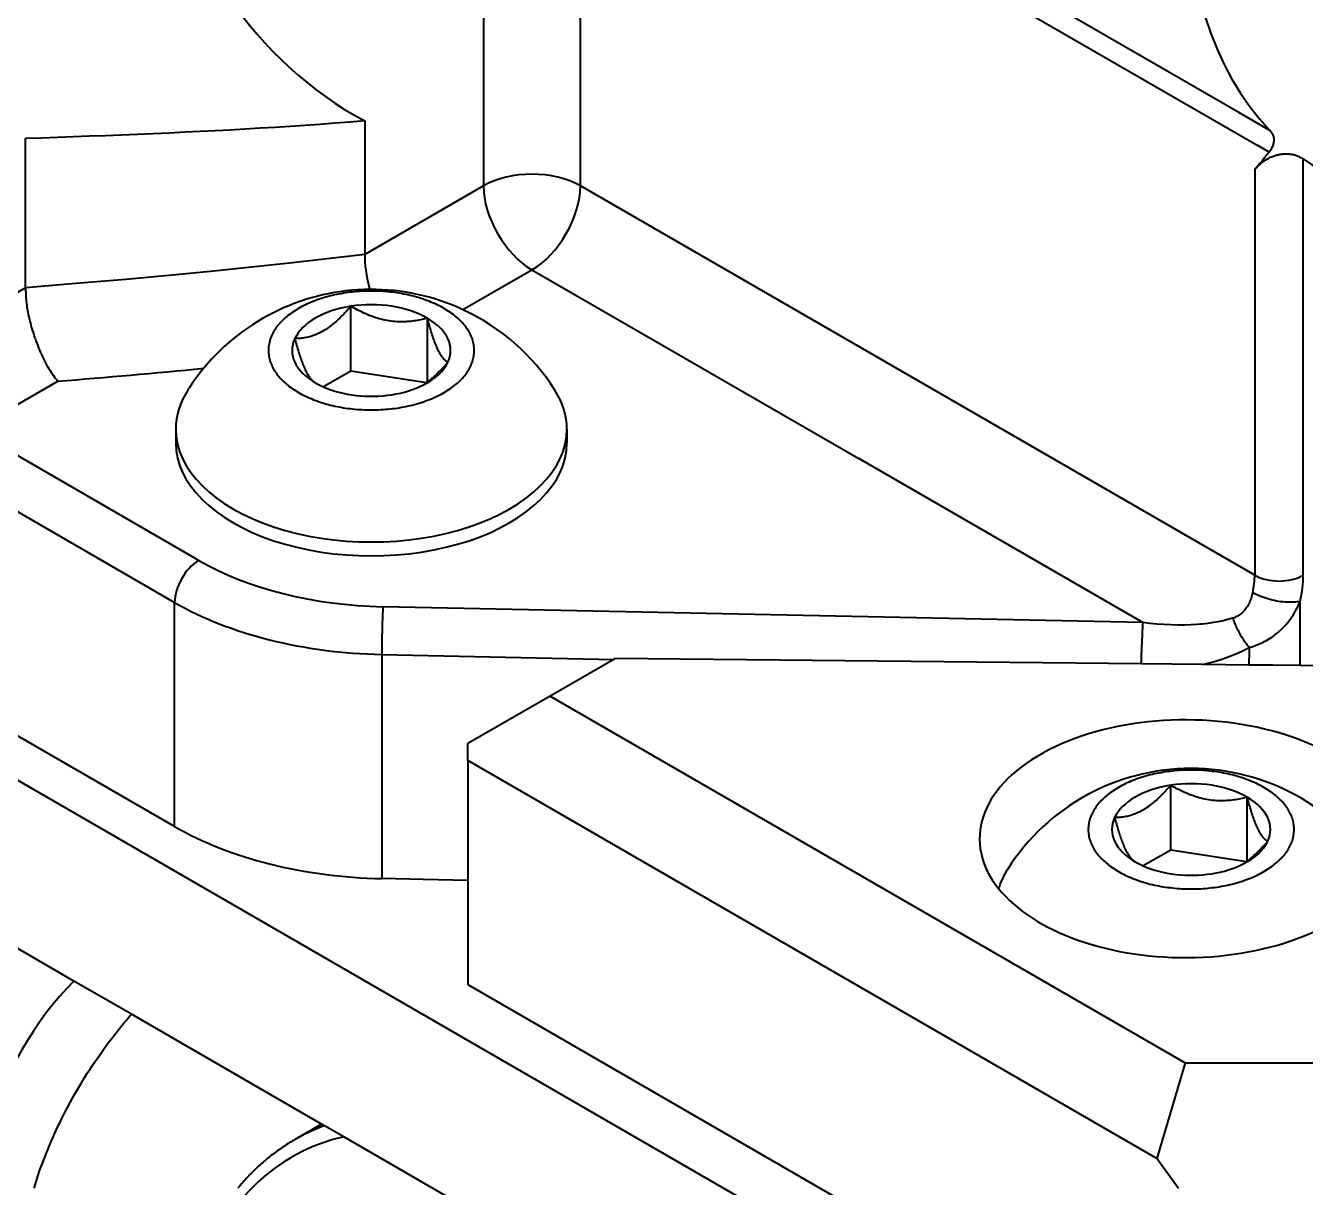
# Model space of a CAD drawing. Header units: millimetres. Extents: x 15 to 415, y 5 to 292.
# Drawn here: x 313.12 to 322.44, y 99.12 to 107.59 of the extents above; entities that cross this region are included whole.
import ezdxf

# ---------------------------------------------------------------- set-up
doc = ezdxf.new("R2010")
doc.units = ezdxf.units.MM
doc.layers.add('Geometries', color=7, linetype='Continuous')

msp = doc.modelspace()

# ---------------------------------------------------------------- linework, layer by layer
at = {"layer": 'Geometries', "linetype": 'Continuous', "lineweight": 40}
for p, q in [((321.9586, 106.9571), (317.5462, 109.5046)), ((317.7312, 109.2365), (322.0982, 106.7153)), ((316.4533, 108.7942), (316.4533, 106.4222)), ((317.1604, 106.4222), (317.1604, 108.5512)), ((315.588, 106.8952), (315.588, 105.9226)), ((322.1858, 106.8259), (321.9586, 106.9571)), ((313.1168, 105.6797), (313.1168, 106.7666)), ((322.1797, 106.6682), (322.0982, 106.7153)), ((322.4284, 103.5849), (322.4284, 106.6177)), ((322.0748, 106.5403), (322.0748, 103.5849)), ((316.4533, 106.4222), (315.588, 105.9226)), ((322.0748, 103.5849), (317.1604, 106.4222)), ((316.3045, 105.5198), (316.8069, 105.8098)), ((316.8069, 105.8098), (319.1884, 104.4348)), ((313.1168, 105.6797), (312.7589, 105.4731)), ((315.4871, 105.0728), (315.4871, 105.5443)), ((316.0447, 104.9915), (316.0447, 105.458)), ((313.1828, 105.3179), (313.1852, 105.3111)), ((315.4871, 105.0728), (315.2867, 104.9571)), ((316.0392, 104.9874), (315.4871, 105.0728)), ((312.7345, 104.6426), (313.3516, 104.9988)), ((320.3726, 97.8664), (308.5734, 104.6787)), ((314.3796, 103.6928), (312.7345, 104.6426)), ((314.2115, 104.6497), (314.2115, 104.5487)), ((317.0615, 104.6497), (317.0615, 104.5487)), ((321.2584, 103.2397), (319.1884, 104.4348)), ((312.5578, 104.3364), (314.2028, 103.3866)), ((314.2028, 101.7536), (314.2028, 103.3866)), ((321.2584, 103.2397), (315.7215, 103.3554)), ((322.4056, 102.9266), (322.4056, 103.3941)), ((314.2028, 101.7536), (311.6032, 103.2545)), ((322.235, 103.1603), (322.2337, 103.1593)), ((315.7124, 103.007), (315.7124, 101.374)), ((315.7124, 103.007), (317.4027, 102.9717)), ((317.4118, 102.9769), (317.4027, 102.9717)), ((321.2496, 102.9382), (317.4118, 102.9769)), ((322.034, 103.0579), (322.0399, 103.0595)), ((322.034, 103.0579), (322.034, 102.982)), ((322.034, 102.9303), (322.034, 102.982)), ((317.4027, 102.9717), (316.9398, 102.7044)), ((321.6908, 102.9338), (321.2496, 102.9382)), ((322.034, 102.9303), (321.6908, 102.9338)), ((322.2057, 102.9286), (322.034, 102.9303)), ((322.4056, 102.9266), (322.2057, 102.9286)), ((323.115, 102.9194), (322.4056, 102.9266)), ((316.9398, 102.7044), (316.3387, 102.3574)), ((316.9398, 102.7044), (321.5688, 100.0318)), ((316.3387, 102.2349), (316.3387, 102.3574)), ((316.3387, 102.2349), (316.3387, 101.3609)), ((321.3617, 99.3349), (316.3387, 102.2349)), ((321.4621, 101.5822), (321.4621, 102.0538)), ((322.0198, 101.501), (322.0198, 101.9675)), ((321.4621, 101.5822), (321.2618, 101.4666)), ((322.0142, 101.4968), (321.4621, 101.5822)), ((316.0152, 101.3677), (315.7124, 101.374)), ((316.3387, 101.3609), (316.0152, 101.3677)), ((316.3387, 101.3609), (316.3387, 100.6019)), ((313.4692, 100.6274), (312.9961, 100.9005)), ((313.8881, 100.3856), (313.4692, 100.6274)), ((316.3387, 100.6019), (321.0767, 97.8664)), ((315.2741, 99.5853), (313.8881, 100.3856)), ((321.5688, 100.0318), (321.3617, 99.3349)), ((321.5688, 100.0318), (323.6058, 100.0318)), ((315.2741, 99.5853), (315.0763, 99.4712)), ((315.2952, 99.5732), (315.2741, 99.5853)), ((315.435, 99.4924), (315.2952, 99.5732)), ((315.0678, 99.4662), (315.0658, 99.465)), ((318.7012, 97.6067), (315.435, 99.4924)), ((321.5198, 99.1146), (321.3617, 99.3349))]:
    msp.add_line(p, q, dxfattribs=at)
at = {"layer": 'Geometries', "linetype": 'Continuous', "lineweight": 40, "flags": 128}
for points in [[(315.588, 106.8952), (315.4793, 106.8864), (315.3705, 106.878), (315.2617, 106.87), (315.1529, 106.8623), (315.0439, 106.855), (314.9349, 106.848), (314.8259, 106.8413), (314.7168, 106.835), (314.6076, 106.8289), (314.4984, 106.8231), (314.3891, 106.8176), (314.2798, 106.8123), (314.1638, 106.8069), (314.0477, 106.8018), (313.9316, 106.7968), (313.8154, 106.7921), (313.6992, 106.7875), (313.5828, 106.7831), (313.4664, 106.7788), (313.3499, 106.7747), (313.2334, 106.7706), (313.1168, 106.7666)], [(322.1797, 106.6682), (322.1848, 106.6749), (322.1896, 106.6817), (322.1941, 106.6885), (322.1982, 106.6953), (322.2019, 106.7022), (322.2053, 106.7091), (322.2082, 106.716), (322.2107, 106.7229), (322.2124, 106.7288), (322.2139, 106.7346), (322.215, 106.7405), (322.2158, 106.7463), (322.2162, 106.7522), (322.2162, 106.758), (322.216, 106.7637), (322.2153, 106.7695), (322.2143, 106.7752), (322.2128, 106.7809), (322.211, 106.7866), (322.2087, 106.7924), (322.206, 106.798), (322.2029, 106.8036), (322.1994, 106.8092), (322.1964, 106.8134), (322.1931, 106.8176), (322.1896, 106.8218), (322.1858, 106.8259)], [(322.1797, 106.6682), (322.1627, 106.647), (322.1456, 106.6257), (322.1282, 106.6044), (322.1106, 106.5831), (322.0928, 106.5617), (322.0748, 106.5403)], [(322.0748, 106.5403), (322.081, 106.5474), (322.0874, 106.5545), (322.0941, 106.5615), (322.1012, 106.5685), (322.1087, 106.5754), (322.1149, 106.5808), (322.1213, 106.5862), (322.128, 106.5915), (322.135, 106.5968), (322.1423, 106.602), (322.1485, 106.6063), (322.1549, 106.6104), (322.1615, 106.6145), (322.1684, 106.6186), (322.1755, 106.6225), (322.1829, 106.6263), (322.1905, 106.63), (322.1974, 106.633), (322.2046, 106.636), (322.2119, 106.6389), (322.2194, 106.6415), (322.2256, 106.6436), (322.2319, 106.6455), (322.2383, 106.6472), (322.2449, 106.6489), (322.2516, 106.6503)], [(322.2516, 106.6503), (322.2586, 106.6517), (322.2656, 106.6529), (322.2727, 106.6539), (322.2798, 106.6546), (322.2869, 106.6552), (322.294, 106.6556), (322.301, 106.6558), (322.3078, 106.6557), (322.3146, 106.6555), (322.3213, 106.6551), (322.3278, 106.6545), (322.3341, 106.6538), (322.3403, 106.6528), (322.3464, 106.6518), (322.3523, 106.6506), (322.3579, 106.6493), (322.3653, 106.6474), (322.3723, 106.6453), (322.379, 106.6431), (322.3854, 106.6407), (322.3916, 106.6382), (322.3976, 106.6355), (322.4044, 106.6322), (322.4108, 106.6288), (322.417, 106.6252), (322.4228, 106.6215), (322.4284, 106.6177)], [(315.588, 105.9226), (315.3142, 105.8898), (315.0396, 105.8587), (314.7641, 105.8291), (314.4877, 105.8009), (314.2107, 105.774), (313.847, 105.7407), (313.4823, 105.7093), (313.1168, 105.6797)], [(315.588, 105.9226), (315.5885, 105.895), (315.59, 105.8665), (315.5926, 105.8372), (315.5963, 105.8071), (315.601, 105.7763), (315.6067, 105.7451), (315.6135, 105.7135), (315.6213, 105.6818), (315.6251, 105.6672)], [(313.1168, 105.6797), (313.1168, 105.668), (313.1171, 105.6561), (313.1175, 105.644), (313.1181, 105.6317), (313.1188, 105.6193), (313.1197, 105.6067), (313.1208, 105.594), (313.1221, 105.5811), (313.1235, 105.568), (313.1252, 105.5548), (313.127, 105.5415), (313.129, 105.5281), (313.1312, 105.5146), (313.1336, 105.501), (313.1361, 105.4878), (313.1388, 105.4745), (313.1417, 105.4611), (313.1447, 105.4478), (313.1479, 105.4344), (313.1513, 105.4211), (313.1548, 105.4077), (313.1585, 105.3944), (313.1625, 105.3804), (313.1667, 105.3665), (313.171, 105.3526), (313.1756, 105.3387), (313.1803, 105.3248), (313.1828, 105.3179)], [(315.1062, 104.9161), (315.1181, 104.9094), (315.1304, 104.9027), (315.1431, 104.8962), (315.1561, 104.8898), (315.1696, 104.8835), (315.1831, 104.8774), (315.1969, 104.8715), (315.2111, 104.8657), (315.2257, 104.86), (315.2409, 104.8545), (315.2564, 104.849), (315.2722, 104.8438), (315.2883, 104.8388), (315.3048, 104.834), (315.3216, 104.8293), (315.3386, 104.8249), (315.354, 104.8212), (315.3696, 104.8176), (315.3855, 104.8143), (315.4015, 104.8111), (315.4177, 104.8081), (315.4337, 104.8054), (315.45, 104.8029), (315.4663, 104.8006), (315.4828, 104.7985), (315.4997, 104.7966), (315.5167, 104.7949), (315.5338, 104.7934), (315.551, 104.7921), (315.5683, 104.7911), (315.5853, 104.7903), (315.6023, 104.7898), (315.6194, 104.7894), (315.6365, 104.7893), (315.6539, 104.7894), (315.6713, 104.7898), (315.6886, 104.7904), (315.7059, 104.7912), (315.7232, 104.7922), (315.7401, 104.7935), (315.7569, 104.7949), (315.7736, 104.7966), (315.7902, 104.7985), (315.807, 104.8006), (315.8236, 104.803), (315.8401, 104.8056), (315.8565, 104.8083), (315.8726, 104.8113), (315.8884, 104.8145), (315.9039, 104.8178), (315.9192, 104.8213), (315.9344, 104.8249), (315.9514, 104.8293), (315.9681, 104.8339), (315.9845, 104.8388), (316.0006, 104.8438), (316.0165, 104.849), (316.0317, 104.8543), (316.0465, 104.8598), (316.0611, 104.8654), (316.0753, 104.8712), (316.0895, 104.8772), (316.1033, 104.8834), (316.1167, 104.8897), (316.1298, 104.8962), (316.1425, 104.9027), (316.1548, 104.9094), (316.1668, 104.9161), (316.1785, 104.923), (316.19, 104.9301), (316.2013, 104.9375), (316.2125, 104.945), (316.2234, 104.9527), (316.2339, 104.9605), (316.2442, 104.9685), (316.2542, 104.9767), (316.264, 104.9851), (316.2736, 104.9939), (316.283, 105.0028), (316.2921, 105.012), (316.3008, 105.0213), (316.3092, 105.0308), (316.3172, 105.0405), (316.3248, 105.0503), (316.3313, 105.0592), (316.3374, 105.0683), (316.3432, 105.0774), (316.3487, 105.0866), (316.3539, 105.096), (316.3586, 105.1053), (316.3629, 105.1146), (316.3669, 105.1241), (316.3706, 105.1336), (316.3739, 105.1433), (316.3769, 105.1532), (316.3794, 105.1631), (316.3816, 105.173), (316.3834, 105.1829), (316.3847, 105.1928), (316.3857, 105.2026), (316.3863, 105.2125), (316.3865, 105.2223), (316.3863, 105.2324), (316.3857, 105.2424), (316.3847, 105.2524), (316.3833, 105.2624), (316.3815, 105.2724), (316.3793, 105.2821), (316.3768, 105.2918), (316.3739, 105.3015), (316.3706, 105.311), (316.3669, 105.3207), (316.3628, 105.3304), (316.3583, 105.3399), (316.3535, 105.3493), (316.3483, 105.3587), (316.3429, 105.3677), (316.3372, 105.3767), (316.3312, 105.3856), (316.3248, 105.3943), (316.3172, 105.4041), (316.3092, 105.4138), (316.3008, 105.4233), (316.2921, 105.4326), (316.2831, 105.4417), (316.2739, 105.4505), (316.2645, 105.4591), (316.2547, 105.4675), (316.2447, 105.4757), (316.2342, 105.4838), (316.2235, 105.4918), (316.2126, 105.4996), (316.2014, 105.5071), (316.1901, 105.5145), (316.1785, 105.5216), (316.1668, 105.5285), (316.1549, 105.5352), (316.1426, 105.5419), (316.1299, 105.5484), (316.1168, 105.5549), (316.1034, 105.5612), (316.0899, 105.5672), (316.076, 105.5732), (316.0618, 105.579), (316.0473, 105.5846), (316.0321, 105.5902), (316.0166, 105.5956), (316.0008, 105.6008), (315.9846, 105.6059), (315.9682, 105.6107), (315.9514, 105.6153), (315.9344, 105.6197), (315.919, 105.6234), (315.9033, 105.627), (315.8875, 105.6304), (315.8715, 105.6335), (315.8553, 105.6365), (315.8392, 105.6392), (315.823, 105.6417), (315.8067, 105.644), (315.7902, 105.6461), (315.7733, 105.6481), (315.7563, 105.6498), (315.7391, 105.6513), (315.722, 105.6525), (315.7047, 105.6535), (315.6877, 105.6543), (315.6706, 105.6549), (315.6536, 105.6552), (315.6365, 105.6553), (315.6191, 105.6552), (315.6017, 105.6549), (315.5844, 105.6543), (315.5671, 105.6535), (315.5498, 105.6524), (315.5329, 105.6512), (315.5161, 105.6497), (315.4994, 105.648), (315.4828, 105.6461), (315.466, 105.644), (315.4494, 105.6416), (315.4329, 105.6391), (315.4165, 105.6363), (315.4003, 105.6333), (315.3846, 105.6302), (315.3691, 105.6269), (315.3537, 105.6234), (315.3386, 105.6197), (315.3216, 105.6153), (315.3049, 105.6107), (315.2885, 105.6059), (315.2723, 105.6009), (315.2565, 105.5956), (315.2413, 105.5904), (315.2264, 105.5849), (315.2119, 105.5793), (315.1977, 105.5735), (315.1835, 105.5674), (315.1697, 105.5612), (315.1563, 105.5549), (315.1432, 105.5485), (315.1305, 105.5419), (315.1181, 105.5353), (315.1062, 105.5285), (315.0945, 105.5216), (315.083, 105.5145), (315.0716, 105.5072), (315.0605, 105.4996), (315.0496, 105.4919), (315.0391, 105.4841), (315.0288, 105.4761), (315.0188, 105.4679), (315.009, 105.4595), (314.9993, 105.4507), (314.99, 105.4418), (314.9809, 105.4326), (314.9722, 105.4233), (314.9638, 105.4138), (314.9558, 105.4041), (314.9482, 105.3943), (314.9417, 105.3854), (314.9356, 105.3764), (314.9297, 105.3672), (314.9243, 105.358), (314.9191, 105.3486), (314.9144, 105.3394), (314.9101, 105.33), (314.9061, 105.3206), (314.9024, 105.311), (314.8991, 105.3013), (314.8961, 105.2915), (314.8935, 105.2816), (314.8914, 105.2717), (314.8896, 105.2617), (314.8882, 105.2519), (314.8873, 105.242), (314.8867, 105.2322), (314.8865, 105.2223), (314.8867, 105.2123), (314.8873, 105.2022), (314.8883, 105.1922), (314.8897, 105.1822), (314.8915, 105.1723), (314.8937, 105.1625), (314.8962, 105.1528), (314.8991, 105.1432), (314.9024, 105.1336), (314.9061, 105.1239), (314.9102, 105.1143), (314.9147, 105.1048), (314.9195, 105.0953), (314.9246, 105.086), (314.93, 105.0769), (314.9358, 105.0679), (314.9418, 105.0591), (314.9482, 105.0503), (314.9558, 105.0405), (314.9638, 105.0309), (314.9721, 105.0214), (314.9808, 105.0121), (314.9899, 105.0029), (314.999, 104.9942), (315.0085, 104.9856), (315.0183, 104.9772), (315.0283, 104.969), (315.0387, 104.9608), (315.0495, 104.9528), (315.0604, 104.9451), (315.0716, 104.9375), (315.0829, 104.9302), (315.0945, 104.923), (315.1062, 104.9161)], [(315.4871, 105.5443), (315.4777, 105.5336), (315.4685, 105.5233), (315.4595, 105.5133), (315.4506, 105.5036), (315.4418, 105.4943), (315.4332, 105.4853), (315.4246, 105.4767), (315.4154, 105.4674), (315.4062, 105.4586), (315.3972, 105.45), (315.3882, 105.4418), (315.3794, 105.4339), (315.3701, 105.4258), (315.3609, 105.4181), (315.3518, 105.4107), (315.3427, 105.4036), (315.3337, 105.3968), (315.3248, 105.3903), (315.3143, 105.383), (315.3038, 105.376), (315.2934, 105.3695), (315.2829, 105.3633)], [(316.0447, 105.458), (316.032, 105.4547), (316.0194, 105.4516), (316.0071, 105.4488), (315.9949, 105.4461), (315.9829, 105.4438), (315.9711, 105.4416), (315.9595, 105.4396), (315.9468, 105.4377), (315.9343, 105.4361), (315.922, 105.4346), (315.9098, 105.4335), (315.8977, 105.4325), (315.885, 105.4318), (315.8724, 105.4313), (315.8599, 105.4311), (315.8476, 105.4312), (315.8353, 105.4315), (315.823, 105.432), (315.8087, 105.433), (315.7944, 105.4343), (315.7801, 105.436), (315.7659, 105.438), (315.7514, 105.4404), (315.7369, 105.4432), (315.7223, 105.4464), (315.7077, 105.45), (315.693, 105.4539), (315.6814, 105.4573), (315.6697, 105.4609), (315.658, 105.4648), (315.6461, 105.4689), (315.6341, 105.4733), (315.6213, 105.4783), (315.6084, 105.4835), (315.5952, 105.4891), (315.582, 105.4951), (315.5685, 105.5013), (315.5548, 105.508), (315.5439, 105.5134), (315.5329, 105.5191), (315.5217, 105.525), (315.5103, 105.5312), (315.4988, 105.5376), (315.4871, 105.5443)], [(316.1942, 105.136), (316.1907, 105.1381), (316.1874, 105.1403), (316.1841, 105.1427), (316.1808, 105.1452), (316.1776, 105.1479), (316.1744, 105.1507), (316.1713, 105.1537), (316.1679, 105.1571), (316.1646, 105.1608), (316.1613, 105.1646), (316.158, 105.1685), (316.1548, 105.1727), (316.1514, 105.1773), (316.148, 105.1822), (316.1447, 105.1872), (316.1413, 105.1925), (316.138, 105.198), (316.1348, 105.2037), (316.1309, 105.2108), (316.1271, 105.2181), (316.1233, 105.2258), (316.1195, 105.2339), (316.1156, 105.2424), (316.1117, 105.2514), (316.1078, 105.2607), (316.1039, 105.2704), (316.0999, 105.2806), (316.0968, 105.2889), (316.0937, 105.2974), (316.0905, 105.3063), (316.0874, 105.3154), (316.0841, 105.3249), (316.0807, 105.3353), (316.0772, 105.346), (316.0737, 105.3571), (316.0702, 105.3687), (316.0666, 105.3806), (316.0629, 105.393), (316.06, 105.4031), (316.057, 105.4135), (316.054, 105.4241), (316.051, 105.4351), (316.0479, 105.4464), (316.0447, 105.458)], [(313.1854, 105.3111), (313.1917, 105.2933), (313.1982, 105.2757), (313.2049, 105.2584), (313.2118, 105.2412), (313.2188, 105.2244), (313.226, 105.2077), (313.233, 105.1923), (313.2401, 105.1772), (313.2473, 105.1623), (313.2546, 105.1478), (313.262, 105.1335), (313.27, 105.1188), (313.2782, 105.1044), (313.2864, 105.0904), (313.2947, 105.0769), (313.303, 105.0639), (313.3115, 105.0513), (313.3195, 105.0398), (313.3275, 105.0289), (313.3355, 105.0184), (313.3435, 105.0083), (313.3516, 104.9988)], [(315.2829, 105.3633), (315.2723, 105.3573), (315.2617, 105.3518), (315.251, 105.3465), (315.2403, 105.3416), (315.2296, 105.3371), (315.2211, 105.3338), (315.2125, 105.3307), (315.2039, 105.3277), (315.1952, 105.325), (315.1865, 105.3225), (315.1771, 105.3201), (315.1676, 105.3179), (315.158, 105.3159), (315.1483, 105.3141), (315.1384, 105.3126), (315.1284, 105.3114), (315.1204, 105.3105), (315.1123, 105.3098), (315.1041, 105.3093), (315.0958, 105.3089), (315.0874, 105.3087), (315.0788, 105.3086)], [(315.0788, 105.3086), (315.0822, 105.2959), (315.0856, 105.2836), (315.0889, 105.2718), (315.0922, 105.2602), (315.0954, 105.2491), (315.0985, 105.2383), (315.1017, 105.2278), (315.1051, 105.2166), (315.1084, 105.2058), (315.1117, 105.1953), (315.115, 105.1852), (315.1182, 105.1755), (315.1216, 105.1656)], [(315.1216, 105.1656), (315.1216, 105.1654), (315.125, 105.1558), (315.1283, 105.1464), (315.1316, 105.1374), (315.1349, 105.1287), (315.1382, 105.1203), (315.1421, 105.1107), (315.1459, 105.1016), (315.1497, 105.0928), (315.1535, 105.0844), (315.1574, 105.0763), (315.1613, 105.0684), (315.1652, 105.0609), (315.1691, 105.0538), (315.1731, 105.047), (315.1762, 105.0419), (315.1793, 105.0369), (315.1825, 105.0322), (315.1856, 105.0276), (315.1888, 105.0233), (315.1923, 105.0189), (315.1957, 105.0147), (315.1993, 105.0107), (315.2028, 105.0069), (315.2064, 105.0033), (315.2101, 104.9999), (315.213, 104.9973), (315.216, 104.9949), (315.219, 104.9927), (315.222, 104.9905), (315.2251, 104.9885), (315.2282, 104.9866)], [(316.0447, 104.9915), (316.0519, 104.9969), (316.0605, 105.0037), (316.0691, 105.0107), (316.0778, 105.018), (316.0865, 105.0257), (316.0959, 105.0341), (316.1054, 105.0428), (316.115, 105.0519), (316.1247, 105.0614), (316.1346, 105.0713), (316.1446, 105.0816), (316.1526, 105.0899), (316.1606, 105.0986), (316.1688, 105.1075), (316.1772, 105.1167), (316.1856, 105.1262), (316.1942, 105.136)], [(316.016, 104.9711), (316.0219, 104.9751), (316.0326, 104.9826), (316.0391, 104.9873)], [(316.0391, 104.9873), (316.0434, 104.9905), (316.0447, 104.9915)], [(322.0596, 103.4577), (322.0571, 103.4471), (322.0543, 103.4366), (322.0512, 103.426), (322.0478, 103.4156), (322.0441, 103.4051), (322.04, 103.3948), (322.0358, 103.3853), (322.0312, 103.3758), (322.0262, 103.3665), (322.0209, 103.3574), (322.0151, 103.3485), (322.0102, 103.3414), (322.0049, 103.3345), (321.9993, 103.3278), (321.9934, 103.3213), (321.9872, 103.315), (321.9807, 103.3089), (321.9739, 103.3031), (321.9683, 103.2988), (321.9625, 103.2947), (321.9566, 103.2908), (321.9504, 103.2871), (321.944, 103.2837), (321.9375, 103.2805), (321.9309, 103.2776), (321.924, 103.2749), (321.917, 103.2726)], [(322.4056, 103.3941), (322.3941, 103.3918), (322.382, 103.39), (322.3692, 103.3886), (322.3558, 103.3877), (322.3418, 103.3872), (322.3274, 103.3872), (322.3125, 103.3876), (322.2973, 103.3886), (322.2818, 103.39), (322.2661, 103.3918), (322.2502, 103.3941), (322.2342, 103.3968), (322.2182, 103.4), (322.2022, 103.4035), (322.1864, 103.4075), (322.1707, 103.4118), (322.1553, 103.4165), (322.1402, 103.4216), (322.1254, 103.4269), (322.1111, 103.4326), (322.0974, 103.4385), (322.0841, 103.4447), (322.0715, 103.4511), (322.0596, 103.4577)], [(322.235, 103.1603), (322.2531, 103.1756), (322.2701, 103.1914), (322.2862, 103.2074), (322.3012, 103.2238), (322.3153, 103.2405), (322.3285, 103.2573), (322.3408, 103.2743), (322.3542, 103.2942), (322.3664, 103.3143), (322.3777, 103.3343), (322.3879, 103.3544), (322.3972, 103.3743), (322.4056, 103.3941)], [(321.9115, 103.2709), (321.8787, 103.2615), (321.8444, 103.2531), (321.8086, 103.2456), (321.7716, 103.2391), (321.7333, 103.2335), (321.6938, 103.229), (321.6784, 103.2275)], [(321.917, 103.2726), (321.9139, 103.2716), (321.9115, 103.2709)], [(321.9341, 103.2255), (321.9325, 103.2295), (321.929, 103.2382), (321.9257, 103.2469), (321.9226, 103.2556), (321.9197, 103.2641), (321.917, 103.2726)], [(321.6784, 103.2275), (321.6533, 103.2255), (321.6119, 103.2229), (321.5635, 103.2213), (321.5141, 103.2211), (321.4639, 103.2221), (321.4131, 103.2245), (321.3618, 103.2283), (321.3102, 103.2334), (321.2584, 103.2397)], [(322.034, 103.0579), (322.0283, 103.0649), (322.0226, 103.0721), (322.017, 103.0795), (322.0114, 103.0871), (322.0058, 103.0948), (322.0004, 103.1028), (321.995, 103.1109), (321.9896, 103.1191), (321.9841, 103.1279), (321.9787, 103.1368), (321.9735, 103.1458), (321.9683, 103.1549), (321.9633, 103.1641), (321.9584, 103.1734), (321.9537, 103.1827), (321.9491, 103.192), (321.9447, 103.2014), (321.9404, 103.2108), (321.9364, 103.2202), (321.9341, 103.2255)], [(322.0399, 103.0595), (322.0472, 103.0616), (322.0602, 103.0656), (322.0729, 103.0698), (322.0855, 103.0744), (322.0978, 103.0792), (322.1096, 103.0842), (322.1213, 103.0894), (322.1327, 103.0948), (322.1439, 103.1005), (322.1563, 103.1072), (322.1685, 103.1142), (322.1803, 103.1213), (322.1918, 103.1287), (322.2031, 103.1364), (322.214, 103.1442), (322.2247, 103.1522), (322.2337, 103.1593)], [(321.2496, 102.9382), (321.2497, 102.9491), (321.2498, 102.9646), (321.25, 102.9804), (321.2503, 102.9965), (321.2506, 103.0127), (321.2509, 103.0291), (321.2512, 103.0454), (321.2516, 103.0617), (321.252, 103.0779)], [(321.691, 102.9336), (321.7323, 102.9434), (321.7881, 102.9585), (321.8421, 102.9754), (321.8938, 102.9939), (321.9432, 103.0139), (321.9899, 103.0353), (322.034, 103.0579)], [(322.034, 102.0896), (322.0224, 102.0941), (322.0072, 102.0997), (321.9917, 102.1051), (321.9758, 102.1103), (321.9597, 102.1153), (321.9432, 102.1202), (321.9265, 102.1248), (321.9094, 102.1292), (321.894, 102.1329), (321.8784, 102.1365), (321.8626, 102.1398), (321.8465, 102.143), (321.8304, 102.146), (321.8143, 102.1487), (321.7981, 102.1512), (321.7817, 102.1535), (321.7652, 102.1556), (321.7483, 102.1575), (321.7313, 102.1593), (321.7142, 102.1607), (321.697, 102.162), (321.6797, 102.163), (321.6627, 102.1638), (321.6457, 102.1644), (321.6286, 102.1647), (321.6115, 102.1648), (321.5941, 102.1647), (321.5768, 102.1643), (321.5594, 102.1638), (321.5421, 102.1629), (321.5248, 102.1619), (321.508, 102.1607), (321.4912, 102.1592), (321.4745, 102.1575), (321.4579, 102.1556), (321.4411, 102.1535), (321.4244, 102.1511), (321.4079, 102.1485), (321.3916, 102.1458), (321.3754, 102.1428), (321.3597, 102.1397), (321.3441, 102.1364), (321.3288, 102.1329), (321.3137, 102.1292), (321.2967, 102.1248), (321.2799, 102.1202), (321.2635, 102.1154), (321.2474, 102.1103), (321.2316, 102.1051), (321.2164, 102.0998), (321.2015, 102.0944), (321.1869, 102.0887), (321.1727, 102.083), (321.1586, 102.0769), (321.1448, 102.0707), (321.1313, 102.0644), (321.1182, 102.058), (321.1055, 102.0514), (321.0932, 102.0447), (321.0812, 102.038), (321.0695, 102.0311), (321.058, 102.024), (321.0467, 102.0167), (321.0356, 102.0091), (321.0246, 102.0014), (321.0141, 101.9936), (321.0038, 101.9856), (320.9938, 101.9774), (320.9841, 101.969), (320.9744, 101.9602), (320.965, 101.9513), (320.956, 101.9421), (320.9472, 101.9328), (320.9389, 101.9233), (320.9309, 101.9136), (320.9232, 101.9038), (320.9168, 101.8949), (320.9106, 101.8859), (320.9048, 101.8767), (320.8993, 101.8675), (320.8942, 101.8581), (320.8895, 101.8488), (320.8851, 101.8395), (320.8811, 101.83), (320.8775, 101.8205), (320.8741, 101.8108), (320.8712, 101.8009), (320.8686, 101.7911), (320.8664, 101.7811), (320.8647, 101.7712), (320.8633, 101.7614), (320.8623, 101.7515), (320.8617, 101.7417), (320.8615, 101.7318), (320.8617, 101.7218), (320.8623, 101.7117), (320.8634, 101.7017), (320.8648, 101.6917), (320.8666, 101.6817), (320.8687, 101.672), (320.8713, 101.6623), (320.8742, 101.6527), (320.8775, 101.6431), (320.8812, 101.6334), (320.8853, 101.6238), (320.8897, 101.6142), (320.8945, 101.6048), (320.8997, 101.5955), (320.9051, 101.5864), (320.9108, 101.5774), (320.9169, 101.5686), (320.9232, 101.5598), (320.9308, 101.55), (320.9388, 101.5403), (320.9472, 101.5309), (320.9559, 101.5215), (320.9649, 101.5124), (320.9741, 101.5036), (320.9836, 101.4951), (320.9933, 101.4867), (321.0033, 101.4784), (321.0138, 101.4703), (321.0245, 101.4623), (321.0355, 101.4545), (321.0466, 101.447), (321.058, 101.4396), (321.0695, 101.4325), (321.0812, 101.4256)], [(321.4621, 102.0538), (321.4528, 102.0431), (321.4436, 102.0327), (321.4345, 102.0228), (321.4256, 102.0131), (321.4169, 102.0038), (321.4082, 101.9948), (321.3997, 101.9861), (321.3904, 101.9769), (321.3813, 101.968), (321.3722, 101.9595), (321.3633, 101.9513), (321.3545, 101.9434), (321.3452, 101.9353), (321.336, 101.9276), (321.3268, 101.9202), (321.319, 101.9141)], [(322.0198, 101.9675), (322.007, 101.9642), (321.9945, 101.9611), (321.9821, 101.9582), (321.97, 101.9556), (321.958, 101.9532), (321.9462, 101.9511), (321.9345, 101.9491), (321.9218, 101.9472), (321.9094, 101.9455), (321.897, 101.9441), (321.8848, 101.9429), (321.8727, 101.942), (321.86, 101.9413), (321.8475, 101.9408), (321.835, 101.9406), (321.8226, 101.9406), (321.8103, 101.9409), (321.7981, 101.9415), (321.7837, 101.9425), (321.7694, 101.9438), (321.7552, 101.9455), (321.741, 101.9475), (321.7265, 101.9499), (321.7119, 101.9527), (321.6974, 101.9559), (321.6828, 101.9594), (321.6681, 101.9634), (321.6565, 101.9667), (321.6448, 101.9704), (321.633, 101.9743), (321.6211, 101.9784), (321.6092, 101.9828), (321.5964, 101.9877), (321.5834, 101.993), (321.5703, 101.9986), (321.557, 102.0045), (321.5435, 102.0108), (321.5299, 102.0174), (321.519, 102.0229), (321.5079, 102.0286), (321.4967, 102.0345), (321.4854, 102.0407), (321.4738, 102.0471), (321.4621, 102.0538)], [(322.034, 101.374), (322.0361, 101.3749), (322.0504, 101.3806), (322.0645, 101.3867), (322.0783, 101.3929), (322.0918, 101.3992), (322.1049, 101.4056), (322.1176, 101.4122), (322.1299, 101.4188), (322.1419, 101.4256), (322.1536, 101.4325), (322.1651, 101.4396), (322.1764, 101.4469), (322.1875, 101.4545), (322.1985, 101.4622), (322.209, 101.47), (322.2192, 101.478), (322.2293, 101.4862), (322.239, 101.4946), (322.2487, 101.5034), (322.2581, 101.5123), (322.2671, 101.5215), (322.2758, 101.5308), (322.2842, 101.5403), (322.2922, 101.55), (322.2998, 101.5598), (322.3063, 101.5687), (322.3125, 101.5777), (322.3183, 101.5869), (322.3238, 101.5961), (322.3289, 101.6055), (322.3336, 101.6147), (322.338, 101.6241), (322.342, 101.6335), (322.3456, 101.6431), (322.349, 101.6528), (322.3519, 101.6626), (322.3545, 101.6725), (322.3567, 101.6825), (322.3584, 101.6924), (322.3598, 101.7022), (322.3608, 101.7121), (322.3613, 101.7219), (322.3615, 101.7318), (322.3613, 101.7418), (322.3607, 101.7519), (322.3597, 101.7619), (322.3583, 101.7719), (322.3565, 101.7818), (322.3544, 101.7916), (322.3518, 101.8013), (322.3489, 101.8109), (322.3456, 101.8205), (322.3419, 101.8302), (322.3378, 101.8398), (322.3334, 101.8494), (322.3286, 101.8588), (322.3234, 101.8681), (322.318, 101.8772), (322.3123, 101.8862), (322.3062, 101.895), (322.2998, 101.9038), (322.2922, 101.9136), (322.2842, 101.9233), (322.2759, 101.9327), (322.2672, 101.942), (322.2582, 101.9512), (322.249, 101.9599), (322.2395, 101.9685), (322.2298, 101.9769), (322.2198, 101.9851), (322.2093, 101.9933), (322.1986, 102.0013), (322.1876, 102.0091), (322.1765, 102.0166), (322.1651, 102.0239), (322.1536, 102.0311), (322.1419, 102.038), (322.1299, 102.0447), (322.1176, 102.0514), (322.1049, 102.0579), (322.0919, 102.0643), (322.0785, 102.0707), (322.065, 102.0767), (322.0511, 102.0826), (322.0369, 102.0884), (322.034, 102.0896)], [(322.034, 101.9163), (322.0321, 101.9229), (322.0291, 101.9336), (322.026, 101.9446), (322.0229, 101.9559), (322.0198, 101.9675)], [(321.258, 101.8728), (321.2474, 101.8668), (321.2367, 101.8612), (321.2261, 101.856), (321.2154, 101.8511), (321.2046, 101.8466), (321.1961, 101.8433), (321.1876, 101.8401), (321.179, 101.8372), (321.1703, 101.8345), (321.1615, 101.832), (321.1521, 101.8296), (321.1435, 101.8275)], [(321.319, 101.9141), (321.3178, 101.9131), (321.3088, 101.9063), (321.2998, 101.8998), (321.2893, 101.8924), (321.2788, 101.8855), (321.2684, 101.879), (321.258, 101.8728)], [(322.1692, 101.6455), (322.1658, 101.6476), (322.1624, 101.6498), (322.1591, 101.6522), (322.1559, 101.6547), (322.1527, 101.6574), (322.1495, 101.6602), (322.1464, 101.6632), (322.143, 101.6666), (322.1396, 101.6702), (322.1363, 101.674), (322.1331, 101.678), (322.1298, 101.6822), (322.1264, 101.6868), (322.123, 101.6917), (322.1197, 101.6967), (322.1164, 101.702), (322.1131, 101.7075), (322.1098, 101.7132), (322.106, 101.7202), (322.1021, 101.7276), (322.0983, 101.7353), (322.0945, 101.7434), (322.0906, 101.7519), (322.0867, 101.7608), (322.0828, 101.7702), (322.0789, 101.7799), (322.075, 101.7901), (322.0719, 101.7983), (322.0687, 101.8069), (322.0656, 101.8158), (322.0624, 101.8249), (322.0592, 101.8344), (322.0558, 101.8447), (322.0523, 101.8555), (322.0488, 101.8666), (322.0452, 101.8782), (322.0416, 101.8901), (322.0379, 101.9025), (322.035, 101.9126), (322.034, 101.9163)], [(321.1435, 101.8275), (321.1427, 101.8273), (321.1331, 101.8254), (321.1233, 101.8236), (321.1135, 101.8221), (321.1035, 101.8208), (321.0955, 101.82), (321.0874, 101.8193), (321.0792, 101.8188), (321.0709, 101.8184), (321.0624, 101.8181), (321.0539, 101.8181)], [(321.0539, 101.8181), (321.0573, 101.8054), (321.0606, 101.7931), (321.064, 101.7812), (321.0672, 101.7697), (321.0704, 101.7585), (321.0736, 101.7477), (321.0767, 101.7372), (321.0801, 101.7261), (321.0835, 101.7153), (321.0868, 101.7048), (321.09, 101.6947), (321.0933, 101.6849), (321.0967, 101.6749), (321.1, 101.6652), (321.1034, 101.6559), (321.1067, 101.6469), (321.11, 101.6382), (321.1133, 101.6298), (321.1171, 101.6202), (321.1209, 101.6111), (321.1248, 101.6023), (321.1286, 101.5939), (321.1286, 101.5939)], [(321.1286, 101.5939), (321.1325, 101.5857), (321.1364, 101.5779), (321.1403, 101.5704), (321.1442, 101.5633), (321.1481, 101.5565), (321.1512, 101.5513), (321.1544, 101.5464), (321.1575, 101.5417), (321.1607, 101.5371), (321.1639, 101.5328), (321.1673, 101.5283), (321.1708, 101.5241), (321.1743, 101.5201), (321.1779, 101.5163), (321.1815, 101.5127), (321.1851, 101.5093), (321.1881, 101.5068), (321.191, 101.5044), (321.194, 101.5021), (321.1971, 101.5), (321.2002, 101.498), (321.2033, 101.4961)], [(322.034, 101.5119), (322.0355, 101.5132), (322.0441, 101.5202), (322.0528, 101.5275), (322.0616, 101.5351), (322.0709, 101.5435), (322.0804, 101.5523), (322.09, 101.5614), (322.0998, 101.5709), (322.1042, 101.5753)], [(322.1042, 101.5753), (322.1096, 101.5807), (322.1196, 101.591), (322.1276, 101.5994), (322.1357, 101.6081), (322.1439, 101.617), (322.1522, 101.6262), (322.1606, 101.6357), (322.1692, 101.6455)], [(321.991, 101.4806), (321.997, 101.4846), (322.0077, 101.4921), (322.0142, 101.4968)], [(322.0142, 101.4968), (322.0184, 101.4999), (322.0198, 101.5009)], [(322.0198, 101.5009), (322.027, 101.5064), (322.034, 101.5119)], [(321.0812, 101.4256), (321.0932, 101.4189), (321.1055, 101.4122), (321.1181, 101.4057), (321.1312, 101.3992), (321.1446, 101.3929), (321.1581, 101.3869), (321.172, 101.3809), (321.1862, 101.3752), (321.2007, 101.3695), (321.2159, 101.3639), (321.2314, 101.3585), (321.2472, 101.3533), (321.2634, 101.3483), (321.2799, 101.3434), (321.2966, 101.3388), (321.3137, 101.3344), (321.3291, 101.3307), (321.3447, 101.3271), (321.3605, 101.3238), (321.3765, 101.3206), (321.3927, 101.3176), (321.4088, 101.3149), (321.425, 101.3124), (321.4414, 101.3101), (321.4579, 101.308), (321.4748, 101.306), (321.4918, 101.3043), (321.5089, 101.3029), (321.5261, 101.3016), (321.5433, 101.3006), (321.5603, 101.2998), (321.5774, 101.2992), (321.5945, 101.2989), (321.6115, 101.2988), (321.6289, 101.2989), (321.6463, 101.2992), (321.6637, 101.2998), (321.681, 101.3006), (321.6982, 101.3017), (321.7151, 101.3029), (321.7319, 101.3044), (321.7486, 101.3061), (321.7652, 101.308), (321.782, 101.3101), (321.7987, 101.3125), (321.8152, 101.315), (321.8315, 101.3178), (321.8477, 101.3208), (321.8634, 101.3239), (321.8789, 101.3272), (321.8943, 101.3307), (321.9094, 101.3344), (321.9264, 101.3388), (321.9432, 101.3434), (321.9596, 101.3482), (321.9757, 101.3532), (321.9915, 101.3585), (322.0067, 101.3638), (322.0216, 101.3692), (322.034, 101.374)], [(313.1781, 99.1183), (313.1879, 99.1499), (313.198, 99.1813), (313.2084, 99.2127), (313.2192, 99.2439), (313.2303, 99.2749), (313.2417, 99.3059), (313.2535, 99.3367), (313.2656, 99.3674), (313.2779, 99.3981), (313.2906, 99.4287), (313.3036, 99.4591), (313.3169, 99.4894), (313.3304, 99.5196), (313.3477, 99.5571), (313.3655, 99.5944), (313.3837, 99.6315), (313.4023, 99.6684), (313.4214, 99.7051), (313.4409, 99.7416), (313.4608, 99.7779), (313.4811, 99.8139), (313.5019, 99.8497), (313.5231, 99.8852), (313.5447, 99.9205), (313.5667, 99.9555), (313.5891, 99.9904), (313.612, 100.0249), (313.6353, 100.0593), (313.6591, 100.0933), (313.6796, 100.1221), (313.7003, 100.1506), (313.7214, 100.179), (313.7428, 100.2072), (313.7644, 100.2352), (313.7864, 100.2631), (313.8087, 100.2909), (313.8312, 100.3184), (313.8541, 100.3458), (313.8772, 100.373), (313.888, 100.3856)], [(315.0658, 99.465), (315.0626, 99.4631), (315.0517, 99.4566), (315.0408, 99.45), (315.03, 99.4433), (315.0193, 99.4365), (315.0086, 99.4296), (314.998, 99.4226), (314.9874, 99.4154), (314.9769, 99.4082), (314.9665, 99.401), (314.9561, 99.3936), (314.9458, 99.3861), (314.9355, 99.3785), (314.9253, 99.3708), (314.9151, 99.3631), (314.905, 99.3552), (314.895, 99.3472), (314.885, 99.3392), (314.8751, 99.331), (314.8653, 99.3228), (314.8555, 99.3145), (314.8458, 99.306), (314.8361, 99.2975), (314.8265, 99.2889), (314.817, 99.2802), (314.8075, 99.2714), (314.7981, 99.2625), (314.7887, 99.2535), (314.7794, 99.2444), (314.7702, 99.2353), (314.7611, 99.226), (314.752, 99.2167), (314.7429, 99.2072), (314.734, 99.1977), (314.7251, 99.1881), (314.7162, 99.1784), (314.7075, 99.1685), (314.6988, 99.1587), (314.6901, 99.1487), (314.6816, 99.1386), (314.6731, 99.1284), (314.6646, 99.1182)], [(315.0745, 99.4701), (315.0736, 99.4696), (315.0678, 99.4662)]]:
    msp.add_lwpolyline(points, dxfattribs=at)
at = {"layer": 'Geometries', "linetype": 'Continuous', "lineweight": 40}
for centre, radius, start, end in [((315.6365, 104.0813), 1.586, 90.40691, 140.37818), ((315.6365, 104.0813), 1.586, 65.09028, 90.40691), ((315.6365, 104.0813), 1.586, 32.52099, 65.09028), ((307.9444, 172.3249), 67.5429, 274.591712, 275.497253), ((315.6365, 104.0813), 1.586, 140.37818, 147.47901), ((326.2468, 102.9614), 4.9962, 176.80647, 178.66328), ((321.6115, 100.5908), 1.586, 32.52099, 147.47901)]:
    msp.add_arc(centre, radius, start, end, dxfattribs=at)
for centre, major_axis, ratio, start_param, end_param in [((319.4752, 113.8007), (3.9627, 6.8635), 0.57735, 0.858983, 3.160457), ((324.9199, 110.6572), (2.375, 4.1136), 0.57735, 0.459477, 2.975979), ((324.9199, 110.6572), (-2.375, -4.1136), 0.57735, 6.232842, 7.068583), ((316.8069, 106.2181), (-0.5, 0), 0.57735, 3.926991, 5.497787), ((316.8069, 106.2181), (-0.25, 0.433), 0.57735, 0.785398, 2.356194), ((316.8069, 106.2181), (0.25, 0.433), 0.57735, 3.926991, 5.497787), ((315.6365, 105.2223), (-0.5774, 0), 0.57735, 4.974188, 6.021386), ((315.6365, 105.2223), (-0.5774, 0), 0.57735, 3.926991, 4.974188), ((315.6365, 105.2223), (-0.5774, 0), 0.57735, 2.879793, 3.926991), ((315.6365, 105.2223), (-0.5774, 0), 0.57735, 6.021386, 7.068583), ((315.6365, 105.2223), (-0.5774, 0), 0.57735, 2.288116, 2.879793), ((315.6365, 104.6497), (-1.425, 0), 0.57735, 5.930469, 6.283185), ((315.6365, 105.2223), (-0.5774, 0), 0.57735, 0.785398, 0.920039), ((315.6365, 105.2223), (-0.5774, 0), 0.57735, 0.920039, 1.832596), ((315.6365, 105.2223), (-0.5774, 0), 0.57735, 1.832596, 2.288116), ((315.6365, 104.6497), (-1.425, 0), 0.57735, 3.141593, 3.494309), ((315.6365, 104.6497), (-1.425, 0), 0.57735, 0, 3.141593), ((315.6365, 104.5487), (-1.425, 0), 0.57735, 0, 3.141593), ((314.3796, 103.4887), (-0.125, -0.2165), 0.57735, 3.926991, 5.497787), ((315.7938, 104.5093), (2, 0), 0.57735, 3.926991, 4.676217), ((321.7213, 103.3807), (-0.25, -0.433), 0.57735, 2.06201, 2.356194), ((322.2516, 103.6869), (0.25, 0), 0.57735, 3.926991, 5.497787), ((321.898, 103.2787), (0.375, 0.6495), 0.57735, 5.203603, 5.497787), ((315.7938, 104.3052), (-2.25, 0), 0.57735, 0.785398, 1.534624), ((315.7215, 103.1512), (-0.0052, -0.2499), 0.029528, 3.757388, 4.542779), ((315.7215, 103.1512), (-0.0052, -0.2499), 0.029528, 4.542779, 5.328177), ((321.5696, 101.6643), (-1.5, 0), 0.57735, 3.000174, 6.71597), ((321.6115, 101.7318), (-0.5774, 0), 0.57735, 4.974188, 6.021386), ((321.6115, 101.7318), (-0.5774, 0), 0.57735, 3.926991, 4.974188), ((321.6115, 101.7318), (-0.5774, 0), 0.57735, 2.879793, 3.926991), ((321.6115, 101.7318), (-0.5774, 0), 0.57735, 6.021386, 7.068583), ((315.7938, 102.6722), (2.25, 0), 0.57735, 3.926991, 4.676217), ((321.6115, 101.7318), (-0.5774, 0), 0.57735, 2.288116, 2.879793), ((321.6115, 101.7318), (-0.5774, 0), 0.57735, 0.785398, 0.920039), ((321.6115, 101.7318), (-0.5774, 0), 0.57735, 1.832596, 2.288116), ((321.6115, 101.1592), (-1.425, 0), 0.57735, 5.930469, 6.109829), ((321.6115, 101.7318), (-0.5774, 0), 0.57735, 0.920039, 1.832596), ((321.5696, 101.6643), (-1.5, 0), 0.57735, 0.432784, 2.804606), ((316.8913, 95.7559), (-3, 5.1962), 0.57735, 0.153004, 2.845195), ((317.1388, 95.8988), (2.0625, -3.5724), 0.57735, 3.040433, 3.141593), ((317.0681, 95.858), (-2.0125, 3.4858), 0.57735, 6.108922, 9.331444), ((317.1388, 95.8988), (2.0625, -3.5724), 0.57735, 3.141593, 3.142428)]:
    msp.add_ellipse(centre, major_axis=major_axis, ratio=ratio, start_param=start_param, end_param=end_param, dxfattribs=at)

doc.saveas('drawing.dxf')
